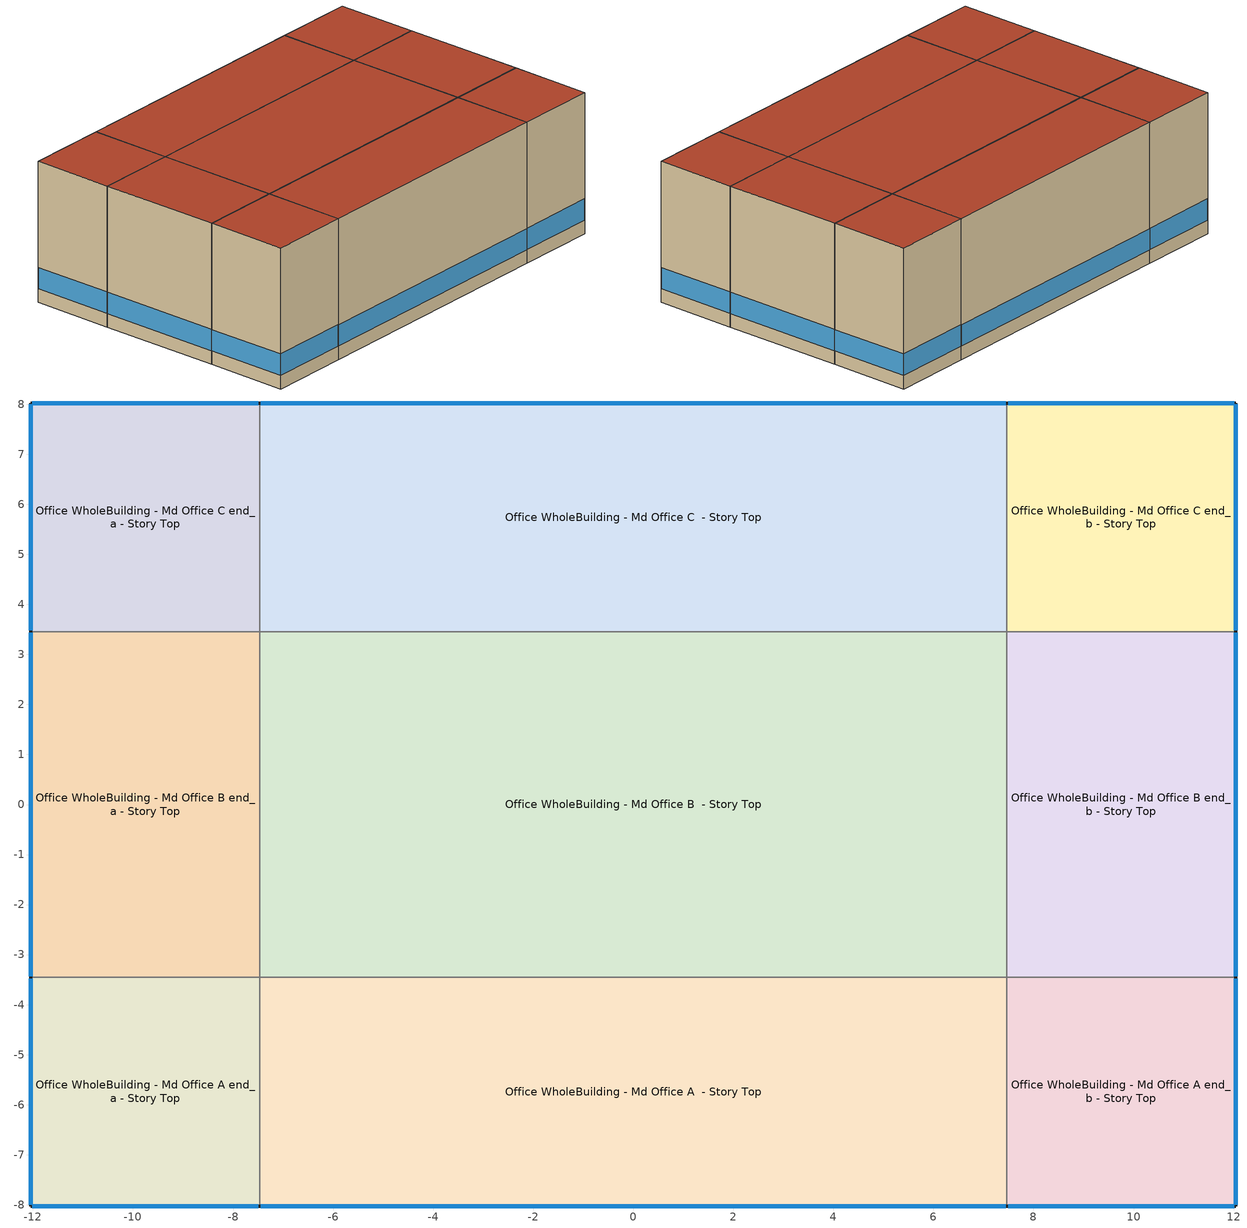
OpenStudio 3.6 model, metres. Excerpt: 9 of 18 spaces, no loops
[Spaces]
Office WholeBuilding - Md Office A end_a - Story Top
 floor to Office WholeBuilding - Md Office A end_a - Story Ground: -12.04,-8.03 -12.04,-3.45 -7.47,-3.45 -7.47,-8.03 z7.92
 wall outside: -12.04,-3.45 -12.04,-8.03 -7.47,-8.03 z7.92:15.85
 wall to Office WholeBuilding - Md Office B end_a - Story Top: -7.47,-3.45 -12.04,-3.45 z7.92:15.85
 wall to Office WholeBuilding - Md Office A  - Story Top: -7.47,-8.03 -7.47,-3.45 z7.92:15.85
 window: -12.04,-3.48 -12.04,-8 / -12.01,-8.03 -7.49,-8.03 z8.69:9.89
 roof outside: -7.47,-8.03 -7.47,-3.45 -12.04,-3.45 -12.04,-8.03 z15.85
Office WholeBuilding - Md Office B end_a - Story Top
 floor to Office WholeBuilding - Md Office B end_a - Story Ground: -12.04,-3.45 -12.04,3.45 -7.47,3.45 -7.47,-3.45 z7.92
 wall outside: -12.04,3.45 -12.04,-3.45 z7.92:15.85
 wall to Office WholeBuilding - Md Office C end_a - Story Top: -7.47,3.45 -12.04,3.45 z7.92:15.85
 wall to Office WholeBuilding - Md Office B  - Story Top: -7.47,-3.45 -7.47,3.45 z7.92:15.85
 window: -12.04,3.43 -12.04,-3.43 z8.69:9.88
 roof outside: -7.47,-3.45 -7.47,3.45 -12.04,3.45 -12.04,-3.45 z15.85
Office WholeBuilding - Md Office C end_a - Story Top
 floor to Office WholeBuilding - Md Office C end_a - Story Ground: -12.04,3.45 -12.04,8.03 -7.47,8.03 -7.47,3.45 z7.92
 wall outside: -7.47,8.03 -12.04,8.03 -12.04,3.45 z7.92:15.85
 wall to Office WholeBuilding - Md Office C  - Story Top: -7.47,3.45 -7.47,8.03 z7.92:15.85
 window: -12.04,8 -12.04,3.48 / -7.49,8.03 -12.01,8.03 z8.69:9.89
 roof outside: -7.47,3.45 -7.47,8.03 -12.04,8.03 -12.04,3.45 z15.85
Office WholeBuilding - Md Office A  - Story Top
 floor to Office WholeBuilding - Md Office A  - Story Ground: -7.47,-8.03 -7.47,-3.45 7.47,-3.45 7.47,-8.03 z7.92
 wall outside: -7.47,-8.03 7.47,-8.03 z7.92:15.85
 wall to Office WholeBuilding - Md Office B  - Story Top: 7.47,-3.45 -7.47,-3.45 z7.92:15.85
 wall to Office WholeBuilding - Md Office A end_b - Story Top: 7.47,-8.03 7.47,-3.45 z7.92:15.85
 window: -7.44,-8.03 7.44,-8.03 z8.69:9.88
 roof outside: 7.47,-8.03 7.47,-3.45 -7.47,-3.45 -7.47,-8.03 z15.85
Office WholeBuilding - Md Office B  - Story Top
 floor to Office WholeBuilding - Md Office B  - Story Ground: -7.47,-3.45 -7.47,3.45 7.47,3.45 7.47,-3.45 z7.92
 wall to Office WholeBuilding - Md Office C  - Story Top: 7.47,3.45 -7.47,3.45 z7.92:15.85
 wall to Office WholeBuilding - Md Office B end_b - Story Top: 7.47,-3.45 7.47,3.45 z7.92:15.85
 roof outside: 7.47,-3.45 7.47,3.45 -7.47,3.45 -7.47,-3.45 z15.85
Office WholeBuilding - Md Office C  - Story Top
 floor to Office WholeBuilding - Md Office C  - Story Ground: -7.47,3.45 -7.47,8.03 7.47,8.03 7.47,3.45 z7.92
 wall outside: 7.47,8.03 -7.47,8.03 z7.92:15.85
 wall to Office WholeBuilding - Md Office C end_b - Story Top: 7.47,3.45 7.47,8.03 z7.92:15.85
 window: 7.44,8.03 -7.44,8.03 z8.69:9.88
 roof outside: 7.47,3.45 7.47,8.03 -7.47,8.03 -7.47,3.45 z15.85
Office WholeBuilding - Md Office A end_b - Story Top
 floor to Office WholeBuilding - Md Office A end_b - Story Ground: 7.47,-8.03 7.47,-3.45 12.04,-3.45 12.04,-8.03 z7.92
 wall outside: 7.47,-8.03 12.04,-8.03 12.04,-3.45 z7.92:15.85
 wall to Office WholeBuilding - Md Office B end_b - Story Top: 12.04,-3.45 7.47,-3.45 z7.92:15.85
 window: 12.04,-8 12.04,-3.48 / 7.49,-8.03 12.01,-8.03 z8.69:9.89
 roof outside: 12.04,-8.03 12.04,-3.45 7.47,-3.45 7.47,-8.03 z15.85
Office WholeBuilding - Md Office B end_b - Story Top
 floor to Office WholeBuilding - Md Office B end_b - Story Ground: 7.47,-3.45 7.47,3.45 12.04,3.45 12.04,-3.45 z7.92
 wall outside: 12.04,-3.45 12.04,3.45 z7.92:15.85
 wall to Office WholeBuilding - Md Office C end_b - Story Top: 12.04,3.45 7.47,3.45 z7.92:15.85
 window: 12.04,-3.43 12.04,3.43 z8.69:9.88
 roof outside: 12.04,-3.45 12.04,3.45 7.47,3.45 7.47,-3.45 z15.85
Office WholeBuilding - Md Office C end_b - Story Top
 floor to Office WholeBuilding - Md Office C end_b - Story Ground: 7.47,3.45 7.47,8.03 12.04,8.03 12.04,3.45 z7.92
 wall outside: 12.04,3.45 12.04,8.03 7.47,8.03 z7.92:15.85
 window: 12.01,8.03 7.49,8.03 / 12.04,3.48 12.04,8 z8.69:9.89
 roof outside: 12.04,3.45 12.04,8.03 7.47,8.03 7.47,3.45 z15.85
[Schedule:Ruleset]
Name | Default Day Schedule | Summer Design Day Schedule | Winter Design Day Schedule
Clothing Schedule | Clothing Schedule Default Winter Clothes
OfficeMedium ACTIVITY_SCH | OfficeMedium ACTIVITY_SCH Default | OfficeMedium ACTIVITY_SCH Summer Design Day | OfficeMedium ACTIVITY_SCH Winter Design Day
OfficeMedium BLDG_LIGHT_SCH_2013 | Schedule Day 6 | OfficeMedium BLDG_LIGHT_SCH_2013 Summer Design Day | OfficeMedium BLDG_LIGHT_SCH_2013 Winter Design Day
OfficeMedium BLDG_EQUIP_SCH_2013 | Schedule Day 9 | OfficeMedium BLDG_EQUIP_SCH_2013 Summer Design Day | OfficeMedium BLDG_EQUIP_SCH_2013 Winter Design Day
OfficeMedium INFIL_SCH_PNNL | OfficeMedium INFIL_SCH_PNNL Default | OfficeMedium INFIL_SCH_PNNL Summer Design Day | OfficeMedium INFIL_SCH_PNNL Winter Design Day
[Schedule:Day]
Clothing Schedule Default Winter Clothes; OfficeMedium BLDG_LIGHT_SCH_2013 Summer Design Day; OfficeMedium BLDG_EQUIP_SCH_2013 Summer Design Day; OfficeMedium INFIL_SCH_PNNL Default; Building Hours of Operation NonResidential Friday: 24, 0, 1
Clothing Schedule Summer Clothes: 24, 0, 0.5
Air Velocity Schedule Default: 24, 0, 0.2
Work Efficiency Schedule Default; OfficeMedium BLDG_LIGHT_SCH_2013 Winter Design Day; OfficeMedium BLDG_EQUIP_SCH_2013 Winter Design Day: 24, 0, 0
OfficeMedium BLDG_OCC_SCH Sat Day: Yes, 5, 0, 0, 5, 10, 0.00833333, 5, 20, 0.0166667, 5, 30, 0.025, 5, 40, 0.0333333, 5, 50, 0.0416667, 6, 0, 0.05, 6, 10, 0.0583333, 6, 20, 0.0666667, 6, 30, 0.075, 6, 40, 0.0833333, 6, 50, 0.0916667, 7, 0, 0.1, 7, 10, 0.116667, 7, 20, 0.133333, 7, 30, 0.15, 7, 40, 0.166667, 7, 50, 0.183333, 8, 0, 0.2, 8, 10, 0.216667, 8, 20, 0.233333, 8, 30, 0.25, 8, 39, 0.266667, 8, 49, 0.283333, 8, 59, 0.3, 9, 0, 0.3, 10, 0, 0.3, 10, 9, 0.291667, 10, 19, 0.283333, 10, 29, 0.275, 10, 39, 0.266667, 10, 49, 0.258333, 10, 59, 0.25, 11, 9, 0.241667, 11, 19, 0.233333, 11, 29, 0.225, 11, 39, 0.216667, 11, 49, 0.208333, 11, 59, 0.2, 12, 9, 0.191667, 12, 19, 0.183333, 12, 29, 0.175, 12, 39, 0.166667, 12, 49, 0.158333, 12, 59, 0.15, 13, 9, 0.141667, 13, 19, 0.133333, 13, 29, 0.125, 13, 39, 0.116667, 13, 49, 0.108333, 13, 59, 0.1, 14, 0, 0.1, 16, 0, 0.1, 16, 10, 0.0958333, 16, 20, 0.0916667, 16, 30, 0.0875, 16, 40, 0.0833333, 16, 50, 0.0791667, 17, 0, 0.075, 17, 10, 0.0708333, 17, 20, 0.0666667, 17, 30, 0.0625, 17, 40, 0.0583333, 17, 50, 0.0541667, 18, 0, 0.05, 18, 10, 0.0458333, 18, 20, 0.0416667, 18, 30, 0.0375, 18, 40, 0.0333333, 18, 50, 0.0291667, 19, 0, 0.025, 19, 10, 0.0208333, 19, 20, 0.0166667, 19, 30, 0.0125, 19, 40, 0.00833333, 19, 50, 0.00416667, 20, 0, 0, 24, 0, 0
OfficeMedium BLDG_OCC_SCH Wkdy Day; autogen Schedule Rule 18 2_day_sch: Yes, 0, 10, 0.0208333, 0, 20, 0.0166667, 0, 30, 0.0125, 0, 40, 0.00833333, 0, 50, 0.00416667, 1, 0, 0, 5, 30, 0, 5, 40, 0.0166667, 5, 50, 0.0333333, 6, 0, 0.05, 6, 10, 0.0666667, 6, 20, 0.0833333, 6, 30, 0.1, 6, 40, 0.116667, 6, 50, 0.133333, 7, 0, 0.15, 7, 10, 0.166667, 7, 20, 0.183333, 7, 30, 0.2, 7, 40, 0.325, 7, 50, 0.45, 8, 0, 0.575, 8, 9, 0.7, 8, 19, 0.825, 8, 29, 0.95, 8, 30, 0.95, 11, 30, 0.95, 11, 39, 0.875, 11, 49, 0.8, 11, 59, 0.725, 12, 9, 0.65, 12, 19, 0.575, 12, 29, 0.5, 12, 30, 0.5, 12, 39, 0.575, 12, 49, 0.65, 12, 59, 0.725, 13, 9, 0.8, 13, 19, 0.875, 13, 29, 0.95, 13, 30, 0.95, 16, 30, 0.95, 16, 40, 0.841667, 16, 50, 0.733333, 17, 0, 0.625, 17, 10, 0.516667, 17, 20, 0.408333, 17, 30, 0.3, 17, 40, 0.266667, 17, 50, 0.233333, 18, 0, 0.2, 18, 10, 0.166667, 18, 20, 0.133333, 18, 30, 0.1, 21, 0, 0.1, 21, 10, 0.0958333, 21, 20, 0.0916667, 21, 30, 0.0875, 21, 40, 0.0833333, 21, 50, 0.0791667, 22, 0, 0.075, 22, 10, 0.0708333, 22, 20, 0.0666667, 22, 30, 0.0625, 22, 40, 0.0583333, 22, 50, 0.0541667, 23, 0, 0.05, 23, 10, 0.0458333, 23, 20, 0.0416667, 23, 30, 0.0375, 23, 40, 0.0333333, 23, 50, 0.0291667, 24, 0, 0.025
OfficeMedium ACTIVITY_SCH Default; autogen OfficeMedium ACTIVITY_SCH 0_day_sch; autogen OfficeMedium ACTIVITY_SCH 1_day_sch; autogen OfficeMedium ACTIVITY_SCH 2_day_sch: Yes, 24, 0, 120
OfficeMedium ACTIVITY_SCH Winter Design Day; OfficeMedium ACTIVITY_SCH Summer Design Day: 24, 0, 120
Schedule Day 6; autogen OfficeMedium BLDG_LIGHT_SCH_2013 2_day_sch: Yes, 0, 10, 0.0477054, 0, 20, 0.0488527, 0, 30, 0.05, 4, 30, 0.05, 4, 40, 0.0583333, 4, 50, 0.0666667, 5, 0, 0.075, 5, 10, 0.0833333, 5, 20, 0.0916667, 5, 30, 0.1, 5, 40, 0.0977054, 5, 50, 0.0954109, 6, 0, 0.0931163, 6, 10, 0.0908217, 6, 20, 0.0885271, 6, 30, 0.0862326, 6, 40, 0.114977, 6, 50, 0.143721, 7, 0, 0.172465, 7, 10, 0.201209, 7, 20, 0.229953, 7, 30, 0.258698, 7, 40, 0.34493, 7, 50, 0.431163, 8, 0, 0.517395, 8, 9, 0.603628, 8, 19, 0.68986, 8, 29, 0.776093, 8, 30, 0.776093, 16, 30, 0.776093, 16, 40, 0.718605, 16, 50, 0.661116, 17, 0, 0.603628, 17, 10, 0.54614, 17, 20, 0.488651, 17, 30, 0.431163, 17, 40, 0.402419, 17, 50, 0.373674, 18, 0, 0.34493, 18, 10, 0.316186, 18, 20, 0.287442, 18, 30, 0.258698, 19, 0, 0.258698, 19, 10, 0.251512, 19, 20, 0.244326, 19, 30, 0.23714, 19, 40, 0.229953, 19, 50, 0.222767, 20, 0, 0.215581, 20, 10, 0.208395, 20, 20, 0.201209, 20, 30, 0.194023, 20, 40, 0.186837, 20, 50, 0.179651, 21, 0, 0.172465, 21, 30, 0.172465, 21, 40, 0.158093, 21, 50, 0.143721, 22, 0, 0.129349, 22, 10, 0.114977, 22, 20, 0.100605, 22, 30, 0.0862326, 22, 40, 0.0790465, 22, 50, 0.0718605, 23, 0, 0.0646744, 23, 10, 0.0574884, 23, 20, 0.0503023, 23, 30, 0.0431163, 23, 40, 0.0442636, 23, 50, 0.0454109, 24, 0, 0.0465581
OfficeMedium BLDG_LIGHT_SCH_2013 Sat Day: Yes, 5, 0, 0.05, 5, 10, 0.0530194, 5, 20, 0.0560388, 5, 30, 0.0590581, 5, 40, 0.0620775, 5, 50, 0.0650969, 6, 0, 0.0681163, 6, 10, 0.0711357, 6, 20, 0.074155, 6, 30, 0.0771744, 6, 40, 0.0801938, 6, 50, 0.0832132, 7, 0, 0.0862326, 7, 10, 0.100605, 7, 20, 0.114977, 7, 30, 0.129349, 7, 40, 0.143721, 7, 50, 0.158093, 8, 0, 0.172465, 8, 10, 0.186837, 8, 20, 0.201209, 8, 30, 0.215581, 8, 39, 0.229953, 8, 49, 0.244326, 8, 59, 0.258698, 9, 0, 0.258698, 10, 0, 0.258698, 10, 9, 0.253308, 10, 19, 0.247919, 10, 29, 0.242529, 10, 39, 0.23714, 10, 49, 0.23175, 10, 59, 0.22636, 11, 9, 0.220971, 11, 19, 0.215581, 11, 29, 0.210192, 11, 39, 0.204802, 11, 49, 0.199413, 11, 59, 0.194023, 12, 9, 0.188634, 12, 19, 0.183244, 12, 29, 0.177855, 12, 39, 0.172465, 12, 49, 0.167076, 12, 59, 0.161686, 13, 9, 0.156297, 13, 19, 0.150907, 13, 29, 0.145517, 13, 39, 0.140128, 13, 49, 0.134738, 13, 59, 0.129349, 14, 0, 0.129349, 16, 0, 0.129349, 16, 10, 0.122163, 16, 20, 0.114977, 16, 30, 0.107791, 16, 40, 0.100605, 16, 50, 0.0934186, 17, 0, 0.0862326, 17, 10, 0.0790465, 17, 20, 0.0718605, 17, 30, 0.0646744, 17, 40, 0.0574884, 17, 50, 0.0503023, 18, 0, 0.0431163, 18, 10, 0.0436899, 18, 20, 0.0442636, 18, 30, 0.0448372, 18, 40, 0.0454109, 18, 50, 0.0459845, 19, 0, 0.0465581, 19, 10, 0.0471318, 19, 20, 0.0477054, 19, 30, 0.0482791, 19, 40, 0.0488527, 19, 50, 0.0494264, 20, 0, 0.05, 24, 0, 0.05
OfficeMedium BLDG_LIGHT_SCH_2013 Sun Day: Yes, 6, 0, 0, 18, 0, 0, 24, 0, 0
Schedule Day 9; autogen OfficeMedium BLDG_EQUIP_SCH_2013 2_day_sch: Yes, 0, 10, 0.341389, 0, 20, 0.338324, 0, 30, 0.335259, 0, 40, 0.332194, 0, 50, 0.329129, 1, 0, 0.326064, 1, 10, 0.322999, 1, 20, 0.319934, 1, 30, 0.316869, 1, 40, 0.313804, 1, 50, 0.310739, 2, 0, 0.307674, 5, 0, 0.307674, 5, 10, 0.313804, 5, 20, 0.319934, 5, 30, 0.326064, 5, 40, 0.332194, 5, 50, 0.338324, 6, 0, 0.344454, 6, 10, 0.350584, 6, 20, 0.356714, 6, 30, 0.362845, 6, 40, 0.368975, 6, 50, 0.375105, 7, 0, 0.381235, 7, 10, 0.420947, 7, 20, 0.460659, 7, 30, 0.500371, 7, 40, 0.540083, 7, 50, 0.579795, 8, 0, 0.619507, 8, 10, 0.659219, 8, 20, 0.69893, 8, 30, 0.738642, 8, 39, 0.778354, 8, 49, 0.818066, 8, 59, 0.857778, 9, 0, 0.857778, 11, 30, 0.857778, 11, 39, 0.841894, 11, 49, 0.826009, 11, 59, 0.810124, 12, 9, 0.794239, 12, 19, 0.778354, 12, 29, 0.76247, 12, 30, 0.76247, 12, 39, 0.778354, 12, 49, 0.794239, 12, 59, 0.810124, 13, 9, 0.826009, 13, 19, 0.841894, 13, 29, 0.857778, 13, 30, 0.857778, 16, 30, 0.857778, 16, 40, 0.794239, 16, 50, 0.7307, 17, 0, 0.667161, 17, 10, 0.603622, 17, 20, 0.540083, 17, 30, 0.476543, 17, 40, 0.460659, 17, 50, 0.444774, 18, 0, 0.428889, 18, 10, 0.413004, 18, 20, 0.39712, 18, 30, 0.381235, 22, 0, 0.381235, 22, 10, 0.37817, 22, 20, 0.375105, 22, 30, 0.37204, 22, 40, 0.368975, 22, 50, 0.36591, 23, 0, 0.362845, 23, 10, 0.35978, 23, 20, 0.356714, 23, 30, 0.353649, 23, 40, 0.350584, 23, 50, 0.347519, 24, 0, 0.344454
OfficeMedium BLDG_EQUIP_SCH_2013 Sat Day: Yes, 5, 0, 0.230755, 5, 10, 0.243295, 5, 20, 0.255835, 5, 30, 0.268375, 5, 40, 0.280915, 5, 50, 0.293455, 6, 0, 0.305995, 6, 10, 0.318535, 6, 20, 0.331075, 6, 30, 0.343615, 6, 40, 0.356155, 6, 50, 0.368695, 7, 0, 0.381235, 7, 10, 0.389177, 7, 20, 0.39712, 7, 30, 0.405062, 7, 40, 0.413004, 7, 50, 0.420947, 8, 0, 0.428889, 8, 10, 0.436832, 8, 20, 0.444774, 8, 30, 0.452716, 8, 39, 0.460659, 8, 49, 0.468601, 8, 59, 0.476543, 9, 0, 0.476543, 10, 0, 0.476543, 10, 9, 0.470587, 10, 19, 0.46463, 10, 29, 0.458673, 10, 39, 0.452716, 10, 49, 0.44676, 10, 59, 0.440803, 11, 9, 0.434846, 11, 19, 0.428889, 11, 29, 0.422932, 11, 39, 0.416976, 11, 49, 0.411019, 11, 59, 0.405062, 12, 9, 0.399105, 12, 19, 0.393148, 12, 29, 0.387192, 12, 39, 0.381235, 12, 49, 0.375278, 12, 59, 0.369321, 13, 9, 0.363364, 13, 19, 0.357408, 13, 29, 0.351451, 13, 39, 0.345494, 13, 49, 0.339537, 13, 59, 0.33358, 14, 0, 0.33358, 16, 0, 0.33358, 16, 10, 0.329609, 16, 20, 0.325638, 16, 30, 0.321667, 16, 40, 0.317696, 16, 50, 0.313724, 17, 0, 0.309753, 17, 10, 0.305782, 17, 20, 0.301811, 17, 30, 0.29784, 17, 40, 0.293868, 17, 50, 0.289897, 18, 0, 0.285926, 18, 10, 0.281329, 18, 20, 0.276731, 18, 30, 0.272133, 18, 40, 0.267536, 18, 50, 0.262938, 19, 0, 0.258341, 19, 10, 0.253743, 19, 20, 0.249146, 19, 30, 0.244548, 19, 40, 0.239951, 19, 50, 0.235353, 20, 0, 0.230755, 24, 0, 0.230755
OfficeMedium BLDG_EQUIP_SCH_2013 Sun Day: Yes, 6, 0, 0.230755, 18, 0, 0.288107, 24, 0, 0.230755
OfficeMedium INFIL_SCH_PNNL Summer Design Day; OfficeMedium INFIL_SCH_PNNL SmrDsn|Wkdy Day: 6, 0, 1, 22, 0, 0.25, 24, 0, 1
OfficeMedium INFIL_SCH_PNNL Winter Design Day; OfficeMedium INFIL_SCH_PNNL WntrDsn|Sat Day: 6, 0, 1, 18, 0, 0.25, 24, 0, 1
OfficeMedium HTGSETP_SCH_YES_OPTIMUM Sat Day: Yes, 4, 30, 15.6, 4, 40, 15.9667, 4, 50, 16.3333, 5, 0, 16.7, 5, 10, 17.0667, 5, 20, 17.4333, 5, 30, 17.8, 5, 40, 18.1667, 5, 50, 18.5333, 6, 0, 18.9, 6, 10, 19.2667, 6, 20, 19.6333, 6, 30, 20, 6, 40, 20.1667, 6, 50, 20.3333, 7, 0, 20.5, 7, 10, 20.6667, 7, 20, 20.8333, 7, 30, 21, 15, 0, 21, 15, 9, 20.775, 15, 19, 20.55, 15, 29, 20.325, 15, 39, 20.1, 15, 49, 19.875, 15, 59, 19.65, 16, 9, 19.425, 16, 19, 19.2, 16, 30, 18.975, 16, 40, 18.75, 16, 50, 18.525, 17, 0, 18.3, 17, 10, 18.075, 17, 20, 17.85, 17, 30, 17.625, 17, 40, 17.4, 17, 50, 17.175, 18, 0, 16.95, 18, 10, 16.725, 18, 20, 16.5, 18, 30, 16.275, 18, 40, 16.05, 18, 50, 15.825, 19, 0, 15.6, 24, 0, 15.6
OfficeMedium HTGSETP_SCH_YES_OPTIMUM Wkdy Day; autogen Schedule Rule 30 2_day_sch: Yes, 4, 30, 15.6, 4, 40, 15.9667, 4, 50, 16.3333, 5, 0, 16.7, 5, 10, 17.0667, 5, 20, 17.4333, 5, 30, 17.8, 5, 40, 18.1667, 5, 50, 18.5333, 6, 0, 18.9, 6, 10, 19.2667, 6, 20, 19.6333, 6, 30, 20, 6, 40, 20.1667, 6, 50, 20.3333, 7, 0, 20.5, 7, 10, 20.6667, 7, 20, 20.8333, 7, 30, 21, 21, 0, 21, 21, 10, 20.55, 21, 20, 20.1, 21, 30, 19.65, 21, 40, 19.2, 21, 50, 18.75, 22, 0, 18.3, 22, 10, 17.85, 22, 20, 17.4, 22, 30, 16.95, 22, 40, 16.5, 22, 50, 16.05, 23, 0, 15.6, 24, 0, 15.6
OfficeMedium CLGSETP_SCH_YES_OPTIMUM Sat Day: Yes, 4, 30, 26.7, 4, 40, 26.5333, 4, 50, 26.3667, 5, 0, 26.2, 5, 10, 26.0333, 5, 20, 25.8667, 5, 30, 25.7, 5, 40, 25.5833, 5, 50, 25.4667, 6, 0, 25.35, 6, 10, 25.2333, 6, 20, 25.1167, 6, 30, 25, 6, 40, 24.8333, 6, 50, 24.6667, 7, 0, 24.5, 7, 10, 24.3333, 7, 20, 24.1667, 7, 30, 24, 15, 0, 24, 15, 9, 24.1125, 15, 19, 24.225, 15, 29, 24.3375, 15, 39, 24.45, 15, 49, 24.5625, 15, 59, 24.675, 16, 9, 24.7875, 16, 19, 24.9, 16, 30, 25.0125, 16, 40, 25.125, 16, 50, 25.2375, 17, 0, 25.35, 17, 10, 25.4625, 17, 20, 25.575, 17, 30, 25.6875, 17, 40, 25.8, 17, 50, 25.9125, 18, 0, 26.025, 18, 10, 26.1375, 18, 20, 26.25, 18, 30, 26.3625, 18, 40, 26.475, 18, 50, 26.5875, 19, 0, 26.7, 24, 0, 26.7
OfficeMedium CLGSETP_SCH_YES_OPTIMUM Wkdy Day; autogen Schedule Rule 32 2_day_sch: Yes, 4, 30, 26.7, 4, 40, 26.5167, 4, 50, 26.3333, 5, 0, 26.15, 5, 10, 25.9667, 5, 20, 25.7833, 5, 30, 25.6, 5, 40, 25.5, 5, 50, 25.4, 6, 0, 25.3, 6, 10, 25.2, 6, 20, 25.1, 6, 30, 25, 6, 40, 24.8333, 6, 50, 24.6667, 7, 0, 24.5, 7, 10, 24.3333, 7, 20, 24.1667, 7, 30, 24, 21, 0, 24, 21, 10, 24.225, 21, 20, 24.45, 21, 30, 24.675, 21, 40, 24.9, 21, 50, 25.125, 22, 0, 25.35, 22, 10, 25.575, 22, 20, 25.8, 22, 30, 26.025, 22, 40, 26.25, 22, 50, 26.475, 23, 0, 26.7, 24, 0, 26.7
Building Hours of Operation NonResidential Saturday: 6, 0, 0, 17, 0, 1, 24, 0, 0
Building Hours of Operation NonResidential Sunday: 6, 0, 0, 18, 0, 1, 24, 0, 0
[Schedule:Rule]
Schedule Rule 3: Schedule Ruleset=Clothing Schedule; Rule Order=0; Day Schedule=Clothing Schedule Summer Clothes; Date Specification Type=DateRange; Start Month=5; Start Day=1; End Month=9; End Day=30
Schedule Rule 19: Schedule Ruleset=OfficeMedium BLDG_LIGHT_SCH_2013; Rule Order=1; Day Schedule=OfficeMedium BLDG_LIGHT_SCH_2013 Sat Day; Date Specification Type=DateRange; Start Month=1; Start Day=1; End Month=12; End Day=31; Apply Saturday=No
Schedule Rule 20: Schedule Ruleset=OfficeMedium BLDG_LIGHT_SCH_2013; Rule Order=0; Day Schedule=OfficeMedium BLDG_LIGHT_SCH_2013 Sun Day; Date Specification Type=DateRange; Start Month=1; Start Day=1; End Month=12; End Day=31; Apply Saturday=Yes; Apply Sunday=Yes
Schedule Rule 22: Schedule Ruleset=OfficeMedium BLDG_EQUIP_SCH_2013; Rule Order=1; Day Schedule=OfficeMedium BLDG_EQUIP_SCH_2013 Sat Day; Date Specification Type=DateRange; Start Month=1; Start Day=1; End Month=12; End Day=31; Apply Saturday=Yes
Schedule Rule 23: Schedule Ruleset=OfficeMedium BLDG_EQUIP_SCH_2013; Rule Order=0; Day Schedule=OfficeMedium BLDG_EQUIP_SCH_2013 Sun Day; Date Specification Type=DateRange; Start Month=1; Start Day=1; End Month=12; End Day=31; Apply Sunday=Yes
Schedule Rule 25: Schedule Ruleset=OfficeMedium INFIL_SCH_PNNL; Rule Order=1; Day Schedule=OfficeMedium INFIL_SCH_PNNL SmrDsn|Wkdy Day; Date Specification Type=DateRange; Start Month=1; Start Day=1; End Month=12; End Day=31; Apply Monday=Yes; Apply Tuesday=Yes; Apply Wednesday=Yes; Apply Thursday=Yes; Apply Friday=Yes
Schedule Rule 26: Schedule Ruleset=OfficeMedium INFIL_SCH_PNNL; Rule Order=0; Day Schedule=OfficeMedium INFIL_SCH_PNNL WntrDsn|Sat Day; Date Specification Type=DateRange; Start Month=1; Start Day=1; End Month=12; End Day=31; Apply Saturday=Yes
autogen OfficeMedium ACTIVITY_SCH 0: Schedule Ruleset=OfficeMedium ACTIVITY_SCH; Rule Order=0; Day Schedule=autogen OfficeMedium ACTIVITY_SCH 0_day_sch; Date Specification Type=SpecificDates; Apply Saturday=Yes; Apply Sunday=Yes; Apply Monday=Yes; Apply Tuesday=Yes; Apply Wednesday=Yes; Apply Thursday=Yes; Apply Friday=Yes; Specific Month 1=1; Specific Day 1=2; Specific Month 2=1; Specific Day 2=9; Specific Month 3=1; Specific Day 3=16; Specific Month 4=1; Specific Day 4=23; Specific Month 5=1; Specific Day 5=30; Specific Month 6=2; Specific Day 6=6; Specific Month 7=2; Specific Day 7=13; Specific Month 8=2; Specific Day 8=20; Specific Month 9=2; Specific Day 9=27; Specific Month 10=3; Specific Day 10=5; Specific Month 11=3; Specific Day 11=12; Specific Month 12=3; Specific Day 12=19; Specific Month 13=3; Specific Day 13=26; Specific Month 14=4; Specific Day 14=2; Specific Month 15=4; Specific Day 15=9; Specific Month 16=4; Specific Day 16=16; Specific Month 17=4; Specific Day 17=23; Specific Month 18=4; Specific Day 18=30; Specific Month 19=5; Specific Day 19=7; Specific Month 20=5; Specific Day 20=14; Specific Month 21=5; Specific Day 21=21; Specific Month 22=5; Specific Day 22=28; Specific Month 23=6; Specific Day 23=4; Specific Month 24=6; Specific Day 24=11; Specific Month 25=6; Specific Day 25=18; Specific Month 26=6; Specific Day 26=25; Specific Month 27=7; Specific Day 27=2; Specific Month 28=7; Specific Day 28=9; Specific Month 29=7; Specific Day 29=16; Specific Month 30=7; Specific Day 30=23; Specific Month 31=7; Specific Day 31=30; Specific Month 32=8; Specific Day 32=6; Specific Month 33=8; Specific Day 33=13; Specific Month 34=8; Specific Day 34=20; Specific Month 35=8; Specific Day 35=27; Specific Month 36=9; Specific Day 36=3; Specific Month 37=9; Specific Day 37=10; Specific Month 38=9; Specific Day 38=17; Specific Month 39=9; Specific Day 39=24; Specific Month 40=10; Specific Day 40=1; Specific Month 41=10; Specific Day 41=8; Specific Month 42=10; Specific Day 42=15; Specific Month 43=10; Specific Day 43=22; Specific Month 44=10; Specific Day 44=29; Specific Month 45=11; Specific Day 45=5; Specific Month 46=11; Specific Day 46=12; Specific Month 47=11; Specific Day 47=19; Specific Month 48=11; Specific Day 48=26; Specific Month 49=12; Specific Day 49=3; Specific Month 50=12; Specific Day 50=10; Specific Month 51=12; Specific Day 51=17; Specific Month 52=12; Specific Day 52=24; Specific Month 53=12; Specific Day 53=31
28: Schedule Ruleset=OfficeMedium ACTIVITY_SCH; Rule Order=1; Day Schedule=autogen OfficeMedium ACTIVITY_SCH 1_day_sch; Date Specification Type=SpecificDates; Apply Saturday=Yes; Apply Sunday=Yes; Apply Monday=Yes; Apply Tuesday=Yes; Apply Wednesday=Yes; Apply Thursday=Yes; Apply Friday=Yes; Specific Month 1=1; Specific Day 1=4; Specific Month 2=1; Specific Day 2=11; Specific Month 3=1; Specific Day 3=18; Specific Month 4=1; Specific Day 4=25; Specific Month 5=2; Specific Day 5=1; Specific Month 6=2; Specific Day 6=8; Specific Month 7=2; Specific Day 7=15; Specific Month 8=2; Specific Day 8=22; Specific Month 9=2; Specific Day 9=29; Specific Month 10=3; Specific Day 10=7; Specific Month 11=3; Specific Day 11=14; Specific Month 12=3; Specific Day 12=21; Specific Month 13=3; Specific Day 13=28; Specific Month 14=4; Specific Day 14=4; Specific Month 15=4; Specific Day 15=11; Specific Month 16=4; Specific Day 16=18; Specific Month 17=4; Specific Day 17=25; Specific Month 18=5; Specific Day 18=2; Specific Month 19=5; Specific Day 19=9; Specific Month 20=5; Specific Day 20=16; Specific Month 21=5; Specific Day 21=23; Specific Month 22=5; Specific Day 22=30; Specific Month 23=6; Specific Day 23=6; Specific Month 24=6; Specific Day 24=13; Specific Month 25=6; Specific Day 25=20; Specific Month 26=6; Specific Day 26=27; Specific Month 27=7; Specific Day 27=4; Specific Month 28=7; Specific Day 28=11; Specific Month 29=7; Specific Day 29=18; Specific Month 30=7; Specific Day 30=25; Specific Month 31=8; Specific Day 31=1; Specific Month 32=8; Specific Day 32=8; Specific Month 33=8; Specific Day 33=15; Specific Month 34=8; Specific Day 34=22; Specific Month 35=8; Specific Day 35=29; Specific Month 36=9; Specific Day 36=5; Specific Month 37=9; Specific Day 37=12; Specific Month 38=9; Specific Day 38=19; Specific Month 39=9; Specific Day 39=26; Specific Month 40=10; Specific Day 40=3; Specific Month 41=10; Specific Day 41=10; Specific Month 42=10; Specific Day 42=17; Specific Month 43=10; Specific Day 43=24; Specific Month 44=10; Specific Day 44=31; Specific Month 45=11; Specific Day 45=7; Specific Month 46=11; Specific Day 46=14; Specific Month 47=11; Specific Day 47=21; Specific Month 48=11; Specific Day 48=28; Specific Month 49=12; Specific Day 49=5; Specific Month 50=12; Specific Day 50=12; Specific Month 51=12; Specific Day 51=19; Specific Month 52=12; Specific Day 52=26
autogen OfficeMedium ACTIVITY_SCH 2: Schedule Ruleset=OfficeMedium ACTIVITY_SCH; Rule Order=2; Day Schedule=autogen OfficeMedium ACTIVITY_SCH 2_day_sch; Date Specification Type=SpecificDates; Apply Saturday=Yes; Apply Sunday=Yes; Apply Monday=Yes; Apply Tuesday=Yes; Apply Wednesday=Yes; Apply Thursday=Yes; Apply Friday=Yes; Specific Month 1=1; Specific Day 1=5; Specific Month 2=1; Specific Day 2=12; Specific Month 3=1; Specific Day 3=19; Specific Month 4=1; Specific Day 4=26; Specific Month 5=2; Specific Day 5=2; Specific Month 6=2; Specific Day 6=9; Specific Month 7=2; Specific Day 7=16; Specific Month 8=2; Specific Day 8=23; Specific Month 9=3; Specific Day 9=1; Specific Month 10=3; Specific Day 10=8; Specific Month 11=3; Specific Day 11=15; Specific Month 12=3; Specific Day 12=22; Specific Month 13=3; Specific Day 13=29; Specific Month 14=4; Specific Day 14=5; Specific Month 15=4; Specific Day 15=12; Specific Month 16=4; Specific Day 16=19; Specific Month 17=4; Specific Day 17=26; Specific Month 18=5; Specific Day 18=3; Specific Month 19=5; Specific Day 19=10; Specific Month 20=5; Specific Day 20=17; Specific Month 21=5; Specific Day 21=24; Specific Month 22=5; Specific Day 22=31; Specific Month 23=6; Specific Day 23=7; Specific Month 24=6; Specific Day 24=14; Specific Month 25=6; Specific Day 25=21; Specific Month 26=6; Specific Day 26=28; Specific Month 27=7; Specific Day 27=5; Specific Month 28=7; Specific Day 28=12; Specific Month 29=7; Specific Day 29=19; Specific Month 30=7; Specific Day 30=26; Specific Month 31=8; Specific Day 31=2; Specific Month 32=8; Specific Day 32=9; Specific Month 33=8; Specific Day 33=16; Specific Month 34=8; Specific Day 34=23; Specific Month 35=8; Specific Day 35=30; Specific Month 36=9; Specific Day 36=6; Specific Month 37=9; Specific Day 37=13; Specific Month 38=9; Specific Day 38=20; Specific Month 39=9; Specific Day 39=27; Specific Month 40=10; Specific Day 40=4; Specific Month 41=10; Specific Day 41=11; Specific Month 42=10; Specific Day 42=18; Specific Month 43=10; Specific Day 43=25; Specific Month 44=11; Specific Day 44=1; Specific Month 45=11; Specific Day 45=8; Specific Month 46=11; Specific Day 46=15; Specific Month 47=11; Specific Day 47=22; Specific Month 48=11; Specific Day 48=29; Specific Month 49=12; Specific Day 49=6; Specific Month 50=12; Specific Day 50=13; Specific Month 51=12; Specific Day 51=20; Specific Month 52=12; Specific Day 52=27
autogen OfficeMedium BLDG_EQUIP_SCH_2013 2: Schedule Ruleset=OfficeMedium BLDG_EQUIP_SCH_2013; Rule Order=2; Day Schedule=autogen OfficeMedium BLDG_EQUIP_SCH_2013 2_day_sch; Date Specification Type=SpecificDates; Apply Saturday=Yes; Apply Sunday=Yes; Apply Monday=Yes; Apply Tuesday=Yes; Apply Wednesday=Yes; Apply Thursday=Yes; Apply Friday=Yes; Specific Month 1=1; Specific Day 1=2; Specific Month 2=1; Specific Day 2=9; Specific Month 3=1; Specific Day 3=16; Specific Month 4=1; Specific Day 4=23; Specific Month 5=1; Specific Day 5=30; Specific Month 6=2; Specific Day 6=6; Specific Month 7=2; Specific Day 7=13; Specific Month 8=2; Specific Day 8=20; Specific Month 9=2; Specific Day 9=27; Specific Month 10=3; Specific Day 10=5; Specific Month 11=3; Specific Day 11=12; Specific Month 12=3; Specific Day 12=19; Specific Month 13=3; Specific Day 13=26; Specific Month 14=4; Specific Day 14=2; Specific Month 15=4; Specific Day 15=9; Specific Month 16=4; Specific Day 16=16; Specific Month 17=4; Specific Day 17=23; Specific Month 18=4; Specific Day 18=30; Specific Month 19=5; Specific Day 19=7; Specific Month 20=5; Specific Day 20=14; Specific Month 21=5; Specific Day 21=21; Specific Month 22=5; Specific Day 22=28; Specific Month 23=6; Specific Day 23=4; Specific Month 24=6; Specific Day 24=11; Specific Month 25=6; Specific Day 25=18; Specific Month 26=6; Specific Day 26=25; Specific Month 27=7; Specific Day 27=2; Specific Month 28=7; Specific Day 28=9; Specific Month 29=7; Specific Day 29=16; Specific Month 30=7; Specific Day 30=23; Specific Month 31=7; Specific Day 31=30; Specific Month 32=8; Specific Day 32=6; Specific Month 33=8; Specific Day 33=13; Specific Month 34=8; Specific Day 34=20; Specific Month 35=8; Specific Day 35=27; Specific Month 36=9; Specific Day 36=3; Specific Month 37=9; Specific Day 37=10; Specific Month 38=9; Specific Day 38=17; Specific Month 39=9; Specific Day 39=24; Specific Month 40=10; Specific Day 40=1; Specific Month 41=10; Specific Day 41=8; Specific Month 42=10; Specific Day 42=15; Specific Month 43=10; Specific Day 43=22; Specific Month 44=10; Specific Day 44=29; Specific Month 45=11; Specific Day 45=5; Specific Month 46=11; Specific Day 46=12; Specific Month 47=11; Specific Day 47=19; Specific Month 48=11; Specific Day 48=26; Specific Month 49=12; Specific Day 49=3; Specific Month 50=12; Specific Day 50=10; Specific Month 51=12; Specific Day 51=17; Specific Month 52=12; Specific Day 52=24; Specific Month 53=12; Specific Day 53=31
autogen OfficeMedium BLDG_LIGHT_SCH_2013 2: Schedule Ruleset=OfficeMedium BLDG_LIGHT_SCH_2013; Rule Order=2; Day Schedule=autogen OfficeMedium BLDG_LIGHT_SCH_2013 2_day_sch; Date Specification Type=SpecificDates; Apply Saturday=No; Apply Sunday=No; Apply Monday=No; Apply Tuesday=No; Apply Wednesday=No; Apply Thursday=No; Apply Friday=No; Specific Month 1=1; Specific Day 1=2; Specific Month 2=1; Specific Day 2=9; Specific Month 3=1; Specific Day 3=16; Specific Month 4=1; Specific Day 4=23; Specific Month 5=1; Specific Day 5=30; Specific Month 6=2; Specific Day 6=6; Specific Month 7=2; Specific Day 7=13; Specific Month 8=2; Specific Day 8=20; Specific Month 9=2; Specific Day 9=27; Specific Month 10=3; Specific Day 10=5; Specific Month 11=3; Specific Day 11=12; Specific Month 12=3; Specific Day 12=19; Specific Month 13=3; Specific Day 13=26; Specific Month 14=4; Specific Day 14=2; Specific Month 15=4; Specific Day 15=9; Specific Month 16=4; Specific Day 16=16; Specific Month 17=4; Specific Day 17=23; Specific Month 18=4; Specific Day 18=30; Specific Month 19=5; Specific Day 19=7; Specific Month 20=5; Specific Day 20=14; Specific Month 21=5; Specific Day 21=21; Specific Month 22=5; Specific Day 22=28; Specific Month 23=6; Specific Day 23=4; Specific Month 24=6; Specific Day 24=11; Specific Month 25=6; Specific Day 25=18; Specific Month 26=6; Specific Day 26=25; Specific Month 27=7; Specific Day 27=2; Specific Month 28=7; Specific Day 28=9; Specific Month 29=7; Specific Day 29=16; Specific Month 30=7; Specific Day 30=23; Specific Month 31=7; Specific Day 31=30; Specific Month 32=8; Specific Day 32=6; Specific Month 33=8; Specific Day 33=13; Specific Month 34=8; Specific Day 34=20; Specific Month 35=8; Specific Day 35=27; Specific Month 36=9; Specific Day 36=3; Specific Month 37=9; Specific Day 37=10; Specific Month 38=9; Specific Day 38=17; Specific Month 39=9; Specific Day 39=24; Specific Month 40=10; Specific Day 40=1; Specific Month 41=10; Specific Day 41=8; Specific Month 42=10; Specific Day 42=15; Specific Month 43=10; Specific Day 43=22; Specific Month 44=10; Specific Day 44=29; Specific Month 45=11; Specific Day 45=5; Specific Month 46=11; Specific Day 46=12; Specific Month 47=11; Specific Day 47=19; Specific Month 48=11; Specific Day 48=26; Specific Month 49=12; Specific Day 49=3; Specific Month 50=12; Specific Day 50=10; Specific Month 51=12; Specific Day 51=17; Specific Month 52=12; Specific Day 52=24; Specific Month 53=12; Specific Day 53=31
